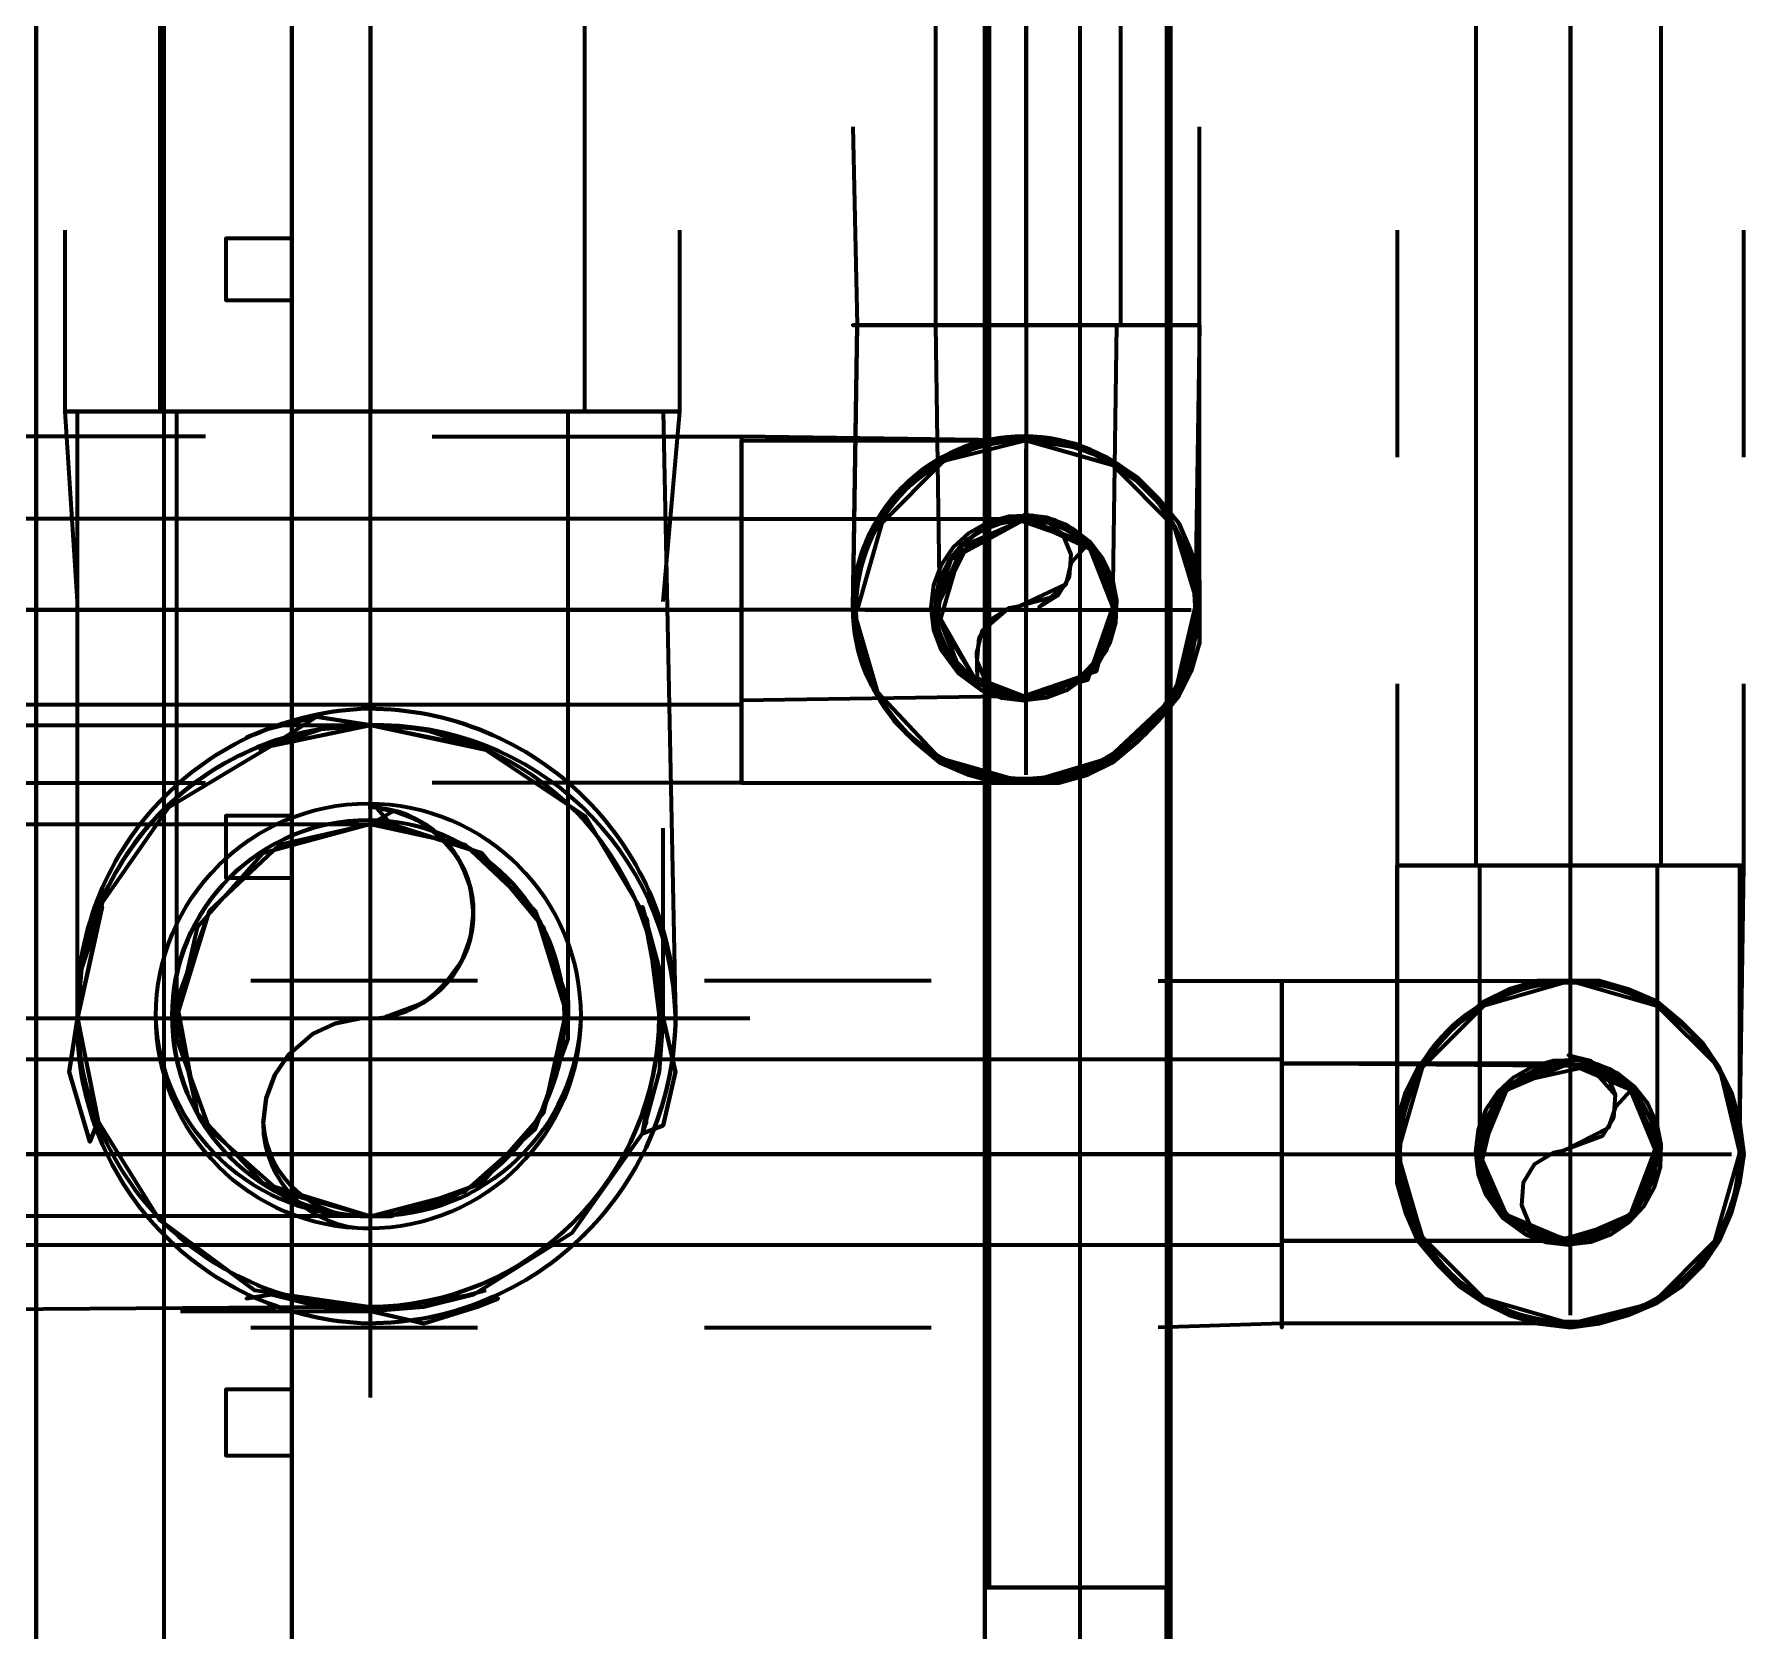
# Model space of a CAD drawing. Extents: x 0 to 1153, y 0 to 816.
# Drawn here: x 685.34 to 689.726, y 560.223 to 564.319 of the extents above; entities that cross this region are included whole.
import ezdxf

# ---------------------------------------------------------------- set-up
doc = ezdxf.new("R2010")
doc.units = 0
doc.header["$MEASUREMENT"] = 0
for name, color, linetype in [('Electrical', 7, 'Continuous'), ('Hatch', 7, 'Continuous'), ('PIPE', 7, 'Continuous')]:
    doc.layers.add(name, color=color, linetype=linetype)

msp = doc.modelspace()

# ---------------------------------------------------------------- linework, layer by layer
at = {"layer": 'Electrical', "color": 5, "linetype": 'Continuous', "lineweight": 211}
msp.add_line((685.673, 535.6225), (685.673, 567.7323), dxfattribs=at)
for points in [[(686.001, 567.7323), (686.001, 535.6225), (685.3449, 535.6225), (686.001, 535.6225), (685.3449, 535.6225), (686.001, 535.6225), (686.001, 567.7323), (685.3449, 567.7323), (686.001, 567.7323), (685.3449, 567.7323), (685.3449, 535.6225), (685.3449, 567.7323), (686.001, 567.7323), (686.001, 535.6225)], [(685.8317, 563.7953), (685.8317, 563.6366), (686.001, 563.6366), (686.001, 563.7953), (685.8317, 563.7953), (685.8317, 563.6366), (686.001, 563.6366), (686.001, 563.7953)], [(685.8317, 562.3136), (685.8317, 562.1549), (686.001, 562.1549), (686.001, 562.3136), (685.8317, 562.3136), (685.8317, 562.1549), (686.001, 562.1549), (686.001, 562.3136)], [(685.8317, 560.8426), (685.8317, 560.6732), (686.001, 560.6732), (686.001, 560.8426), (685.8317, 560.8426), (685.8317, 560.6732), (686.001, 560.6732), (686.001, 560.8426)]]:
    msp.add_lwpolyline(points, close=True, dxfattribs=at)
msp.add_lwpolyline([(685.3449, 535.6225), (685.3449, 567.7323), (685.3449, 535.6225)], dxfattribs=at)
at = {"layer": 'Hatch', "color": 5, "linetype": 'Continuous', "lineweight": 211}
for p, q in [((688.0225, 617.3893), (688.0225, 511.7148)), ((688.0225, 613.3253), (688.0225, 560.3346))]:
    msp.add_line(p, q, dxfattribs=at)
for points in [[(688.2553, 511.6724), (688.2553, 617.347), (688.2553, 617.2306), (688.2553, 616.5744), (687.7897, 616.5744), (687.7897, 616.2886), (687.779, 616.5744), (688.2553, 616.5744), (688.2553, 618.0561), (688.2553, 617.3682), (688.2553, 618.0561), (687.779, 618.0561), (687.7897, 617.3682), (688.2553, 617.347), (687.779, 617.347), (687.779, 511.6724), (687.779, 617.347), (688.2447, 617.347), (688.2553, 617.4422), (687.779, 617.4422), (687.779, 618.1619)], [(687.779, 617.4422), (688.2553, 617.4422), (688.2553, 617.347), (688.2553, 617.4422), (687.779, 617.4422), (687.779, 511.7676), (687.779, 617.4422), (688.2447, 617.4422)], [(688.2553, 617.4422), (688.2447, 511.7676), (688.2553, 617.4422)], [(688.2447, 617.347), (688.2447, 511.6724)], [(687.7897, 613.3253), (687.7897, 560.3346), (687.779, 613.3253)], [(687.779, 613.3253), (687.779, 560.3346), (688.2553, 560.3346), (687.7897, 560.3346), (688.2553, 560.3346), (688.2553, 559.3715), (688.2553, 560.3346), (687.779, 560.3346), (687.779, 613.3253)], [(688.2553, 613.3253), (688.2553, 560.3346), (688.2553, 613.3253), (688.2553, 560.3346), (688.2553, 613.3253)]]:
    msp.add_lwpolyline(points, dxfattribs=at)
for points in [[(687.779, 559.3715), (687.779, 560.3346), (687.779, 559.3715), (687.8531, 558.3978), (687.8531, 557.4241), (688.16, 557.4241), (687.8531, 557.4241), (688.1813, 557.4241), (687.8531, 557.4241), (687.8531, 558.3978), (687.779, 559.3715), (687.779, 560.3346), (688.2447, 560.3346), (687.779, 560.3346), (688.2553, 560.3346), (687.779, 560.3346), (687.779, 559.3715), (687.8531, 558.3978)], [(688.2553, 559.3715), (688.1813, 558.3978), (688.16, 557.4241), (688.1813, 558.3978), (688.2447, 559.3715), (688.2447, 560.3346), (688.2447, 559.3715), (688.16, 558.3978)]]:
    msp.add_lwpolyline(points, close=True, dxfattribs=at)
at = {"layer": 'PIPE', "color": 171, "linetype": 'Continuous', "lineweight": 211}
for p, q in [((688.8374, 563.8165), (688.8374, 563.2344)), ((689.7265, 563.2344), (689.7265, 563.8165)), ((686.4773, 561.8903), (685.8953, 561.8903)), ((687.6415, 561.8903), (687.0594, 561.8903)), ((685.8953, 561.0013), (686.4773, 561.0013)), ((687.0594, 561.0013), (687.6415, 561.0013))]:
    msp.add_line(p, q, dxfattribs=at)
at = {"layer": 'PIPE', "color": 142, "linetype": 'Continuous', "lineweight": 211}
msp.add_line((687.6521, 563.5731), (688.1283, 563.5731), dxfattribs=at)
at = {"layer": 'PIPE', "color": 152, "linetype": 'Continuous', "lineweight": 211}
for p, q in [((685.7788, 563.2873), (685.1967, 563.2873)), ((685.1967, 562.3983), (685.7788, 562.3983))]:
    msp.add_line(p, q, dxfattribs=at)
at = {"layer": 'PIPE', "color": 162, "linetype": 'Continuous', "lineweight": 211}
for p, q in [((687.8849, 562.4195), (687.8849, 563.2556)), ((687.4721, 562.8428), (688.3082, 562.8428))]:
    msp.add_line(p, q, dxfattribs=at)
at = {"layer": 'PIPE', "color": 230, "linetype": 'Continuous', "lineweight": 211}
for p, q in [((686.2022, 560.8214), (686.2022, 562.7581)), ((685.239, 561.7951), (687.1758, 561.7951))]:
    msp.add_line(p, q, dxfattribs=at)
at = {"layer": 'PIPE', "color": 161, "linetype": 'Continuous', "lineweight": 211}
for p, q in [((689.0385, 562.1866), (689.5147, 562.1866)), ((688.5411, 561.213), (688.5411, 561.6892))]:
    msp.add_line(p, q, dxfattribs=at)
at = {"layer": 'PIPE', "color": 3, "linetype": 'Continuous', "lineweight": 211}
msp.add_line((686.7101, 561.8374), (686.7101, 561.7951), dxfattribs=at)
at = {"layer": 'PIPE', "color": 181, "linetype": 'Continuous', "lineweight": 211}
for p, q in [((689.2819, 561.0331), (689.2819, 561.8691)), ((688.8585, 561.4458), (689.6946, 561.4458))]:
    msp.add_line(p, q, dxfattribs=at)
at = {"layer": 'PIPE', "color": 200, "linetype": 'Continuous', "lineweight": 211}
for points in [[(686.7525, 563.3508), (685.6624, 563.3508), (686.7525, 563.3508), (686.7525, 627.7186), (685.6624, 627.7186), (685.6624, 563.3508)], [(684.6464, 561.7951), (686.2022, 561.7951), (686.2022, 563.3508)]]:
    msp.add_lwpolyline(points, dxfattribs=at)
at = {"layer": 'PIPE', "color": 230, "linetype": 'Continuous', "lineweight": 211}
msp.add_lwpolyline([(686.2022, 563.3508), (686.2022, 627.7186), (686.2022, 563.3508)], dxfattribs=at)
at = {"layer": 'PIPE', "color": 142, "linetype": 'Continuous', "lineweight": 211}
for points in [[(687.6521, 626.8614), (688.1283, 626.8614), (687.6521, 626.8614), (687.6521, 563.5731), (688.1283, 563.5731), (688.1283, 626.8614)], [(687.8849, 563.5731), (687.8849, 562.8428), (687.1546, 562.8428)], [(687.1546, 563.0756), (687.1546, 562.5994), (687.1546, 563.0756), (680.3284, 563.0756), (680.3284, 562.5994), (687.1546, 562.5994)]]:
    msp.add_lwpolyline(points, dxfattribs=at)
at = {"layer": 'PIPE', "color": 162, "linetype": 'Continuous', "lineweight": 211}
for points in [[(687.8849, 626.8614), (687.8849, 563.5731), (687.8849, 626.8614)], [(687.1546, 562.8428), (680.3284, 562.8428), (687.1546, 562.8428)]]:
    msp.add_lwpolyline(points, dxfattribs=at)
at = {"layer": 'PIPE', "color": 161, "linetype": 'Continuous', "lineweight": 211}
for points in [[(689.0385, 625.4115), (689.5147, 625.4115), (689.0385, 625.4115), (689.0385, 562.1866), (689.5147, 562.1866), (689.5147, 625.4115)], [(688.5411, 561.4458), (689.2819, 561.4458), (689.2819, 562.1866)], [(680.3284, 561.213), (680.3284, 561.6892), (680.3284, 561.213), (688.5411, 561.213), (688.5411, 561.6892), (680.3284, 561.6892)]]:
    msp.add_lwpolyline(points, dxfattribs=at)
at = {"layer": 'PIPE', "color": 181, "linetype": 'Continuous', "lineweight": 211}
for points in [[(689.2819, 625.4115), (689.2819, 562.1866), (689.2819, 625.4115)], [(680.3284, 561.4458), (688.5411, 561.4458), (680.3284, 561.4458)]]:
    msp.add_lwpolyline(points, dxfattribs=at)
at = {"layer": 'PIPE', "color": 152, "linetype": 'Continuous', "lineweight": 211}
msp.add_lwpolyline([(687.4404, 564.0811), (687.451, 563.5731), (687.4404, 562.8428), (687.451, 562.7581), (687.4721, 562.6841), (687.5039, 562.6206), (687.5462, 562.5571), (687.5991, 562.5041), (687.6626, 562.4512), (687.7367, 562.4195), (687.8108, 562.3983), (687.8849, 562.3982, -0.980335), (687.8849, 563.2873), (687.9695, 563.2767), (688.0436, 563.2556), (688.1071, 563.2238), (688.1706, 563.1815), (688.2235, 563.1286), (688.2765, 563.0651), (688.3082, 562.991), (688.3294, 562.9169), (688.3294, 562.8428), (688.3294, 563.5731), (688.3294, 564.0811)], format="xyb", dxfattribs=at)
at = {"layer": 'PIPE', "color": 220, "linetype": 'Continuous', "lineweight": 211}
for points in [[(685.4508, 562.864), (685.419, 563.3508), (685.419, 563.8165)], [(686.9536, 562.864), (686.996, 563.3508), (686.996, 563.8165)], [(685.7154, 562.5465), (686.2022, 562.5465), (686.4668, 562.4936), (686.3397, 562.5359), (686.2022, 562.5465), (686.0646, 562.5676), (685.9376, 562.5359), (685.8846, 562.5148), (685.9376, 562.5359), (686.0646, 562.5676), (686.2022, 562.5465), (686.3397, 562.5359), (686.4668, 562.4936), (686.3397, 562.5359), (686.2022, 562.5465), (686.0646, 562.5676), (685.9481, 562.4936), (686.2022, 562.5465), (686.3397, 562.5359), (686.4668, 562.4936)], [(685.9164, 562.483), (686.0751, 562.5359), (686.2022, 562.5465)], [(685.5142, 562.0808), (685.4613, 561.9221), (685.4508, 561.7951), (685.5036, 561.5305), (685.4825, 561.4776), (685.5036, 561.5305), (685.4613, 561.6575), (685.4508, 561.7951), (685.4613, 561.9221), (685.5142, 562.0808), (685.4613, 561.9221), (685.4508, 561.7951), (685.4295, 561.6575), (685.4825, 561.4776), (685.4295, 561.6575), (685.4508, 561.7951), (685.4613, 561.9221), (685.5142, 562.0808), (685.4508, 561.7951), (685.4508, 562.2819)], [(686.9006, 562.0808), (686.943, 561.9221), (686.9536, 561.7951), (686.9006, 562.0808), (686.943, 561.9221), (686.9536, 561.7951), (686.943, 561.6575), (686.9006, 561.4988), (686.9536, 561.5199), (686.9853, 561.6575), (686.9536, 561.7951), (686.943, 561.9221), (686.9006, 562.0808), (686.9006, 562.0808), (686.943, 561.9221), (686.9536, 561.7951), (686.9853, 561.6575), (686.9536, 561.5199), (686.9006, 561.4988), (686.9536, 561.7951), (686.9536, 562.2819)], [(685.5142, 561.4988), (685.4613, 561.6575), (685.4508, 561.7951)], [(686.9536, 561.7951), (686.943, 561.6575), (686.9006, 561.4988), (686.9112, 561.5305)], [(685.7154, 561.0436), (686.2022, 561.0436), (685.9481, 561.086), (686.0751, 561.0543), (686.2022, 561.0436), (686.3397, 561.0119), (686.4773, 561.0543), (686.5302, 561.0754), (686.4773, 561.0543), (686.3397, 561.0119), (686.2022, 561.0436), (686.0751, 561.0543), (685.9481, 561.086), (685.8846, 561.0754), (685.9481, 561.086), (686.0751, 561.0543), (686.2022, 561.0436), (686.3397, 561.0543), (686.4668, 561.086), (686.2022, 561.0436), (686.0751, 561.0543), (685.9481, 561.086)], [(686.4985, 561.0966), (686.3397, 561.0543), (686.2022, 561.0436)]]:
    msp.add_lwpolyline(points, dxfattribs=at)
at = {"layer": 'PIPE', "color": 3, "linetype": 'Continuous', "lineweight": 211}
for points in [[(687.8797, 562.6206), (687.7598, 562.6547), (687.7069, 562.7), (687.67, 562.7595), (687.6551, 562.8112), (687.6551, 562.885), (687.67, 562.9367), (687.696, 562.9825), (687.7315, 563.0209), (687.7751, 563.0502), (687.825, 563.069), (687.8849, 563.0756), (687.9515, 563.064), (687.9995, 563.0416), (688.0405, 563.009), (688.073, 562.968), (688.0955, 562.92), (688.1071, 562.8481), (688.1177, 563.5731), (687.6521, 563.5731), (687.6626, 562.864), (687.6551, 562.8112), (687.67, 562.7595), (687.7069, 562.7), (687.7598, 562.6547), (687.8797, 562.6206), (688.0436, 562.6629), (688.1071, 562.8481), (688.0648, 562.991), (687.8797, 563.0756), (687.9515, 563.064), (687.8849, 563.0756), (687.7367, 563.0121), (687.6521, 562.8481), (687.7155, 562.6841), (687.8797, 562.6206), (687.7598, 562.6547), (687.7069, 562.7), (687.67, 562.7595), (687.6551, 562.8112), (687.6551, 562.885), (687.67, 562.9367), (687.696, 562.9825), (687.7315, 563.0209), (687.7751, 563.0502), (687.825, 563.069), (687.8849, 563.0756), (687.9515, 563.064), (687.9995, 563.0416), (688.0405, 563.009), (688.073, 562.968), (688.0955, 562.92), (688.1071, 562.8481), (688.1177, 563.5731), (687.6521, 563.5731), (688.1177, 563.5731), (687.6521, 563.5731), (687.6626, 562.864), (687.6551, 562.8112), (687.67, 562.7595), (687.7069, 562.7), (687.7598, 562.6547), (687.8797, 562.6206), (688.0436, 562.6629), (688.1071, 562.8481), (688.0648, 562.991), (687.8849, 563.0756), (687.7367, 563.0121), (687.6521, 562.8428), (687.7155, 562.6841), (687.8797, 562.6206), (687.7598, 562.6547), (687.696, 562.7137), (687.67, 562.7595), (687.6551, 562.8112), (687.6529, 562.8668), (687.6637, 562.92), (687.6862, 562.968), (687.7187, 563.009), (687.7598, 563.0416), (687.8077, 563.064), (687.861, 563.0749), (688.0436, 563.0121), (688.1071, 562.8481), (688.0648, 562.6841), (687.8797, 562.6206), (687.1546, 562.61), (687.1546, 563.0756), (687.8849, 563.0756), (687.7155, 562.991), (687.6521, 562.8428), (687.7598, 562.6547), (687.8797, 562.6206), (687.7598, 562.6547), (687.696, 562.7137), (687.67, 562.7595), (687.6551, 562.8112), (687.6529, 562.8668), (687.6637, 562.92), (687.6862, 562.968), (687.7187, 563.009), (687.7598, 563.0416), (687.8077, 563.064), (687.861, 563.0749), (688.0436, 563.0121), (688.1071, 562.8481), (688.0648, 562.6841), (687.8797, 562.6206), (687.1546, 562.61), (687.1546, 563.0756), (687.1546, 562.61), (687.1546, 563.0756), (687.8849, 563.0756), (687.7155, 562.991), (687.6626, 562.8111), (687.6529, 562.8668), (687.6626, 562.8111), (687.7598, 562.6547), (687.8797, 562.6206), (687.7598, 562.6547), (687.7069, 562.7), (687.67, 562.7595), (687.6551, 562.8112), (687.6551, 562.885), (687.67, 562.9367), (687.696, 562.9825), (687.7315, 563.0209), (687.7751, 563.0502), (687.825, 563.069), (687.8849, 563.0756), (687.9515, 563.064), (687.9995, 563.0416), (688.0405, 563.009), (688.073, 562.968), (688.0955, 562.92), (688.1071, 562.8481), (688.1177, 563.5731), (687.6521, 563.5731), (687.6626, 562.864), (687.6551, 562.8112), (687.67, 562.7595), (687.7069, 562.7), (687.7598, 562.6547), (687.8797, 562.6206), (688.0436, 562.6629), (688.1071, 562.8481), (688.0648, 562.991), (687.8797, 563.0756), (687.9515, 563.064), (687.8849, 563.0756), (687.7367, 563.0121), (687.6521, 562.8481), (687.7155, 562.6841), (687.8797, 562.6206), (687.7598, 562.6547), (687.7069, 562.7), (687.67, 562.7595), (687.6551, 562.8112), (687.6551, 562.885), (687.67, 562.9367), (687.696, 562.9825), (687.7315, 563.0209), (687.7751, 563.0502), (687.825, 563.069), (687.8849, 563.0756), (687.9515, 563.064), (687.9995, 563.0416), (688.0405, 563.009), (688.073, 562.968), (688.0955, 562.92), (688.1071, 562.8481), (688.1177, 563.5731), (687.6521, 563.5731), (687.6626, 562.864), (687.6551, 562.8112), (687.67, 562.7595), (687.7069, 562.7), (687.7598, 562.6547), (687.8797, 562.6206), (688.0436, 562.6629), (688.1071, 562.8481), (688.0648, 562.991), (687.8849, 563.0756), (687.7367, 563.0121), (687.6521, 562.8428), (687.7155, 562.6841), (687.8797, 562.6206), (687.7598, 562.6547), (687.696, 562.7137), (687.67, 562.7595), (687.6551, 562.8112), (687.6529, 562.8668), (687.6637, 562.92), (687.696, 562.9825), (687.7315, 563.0209), (687.7751, 563.0503), (687.825, 563.069), (687.8849, 563.0756), (688.0436, 563.0121), (688.1071, 562.8481), (688.0648, 562.6841), (687.8797, 562.6206), (687.1546, 562.61), (687.1546, 563.0756), (687.8849, 563.0756), (687.6862, 562.968), (687.6587, 562.9028), (687.6521, 562.8428), (687.7598, 562.6547), (687.8797, 562.6206), (687.8077, 562.6322), (687.7598, 562.6547), (687.7069, 562.7), (687.6775, 562.7435), (687.6587, 562.7934), (687.6521, 562.8481), (687.696, 562.9825), (687.6637, 562.92), (687.696, 562.9825), (687.7315, 563.0209), (687.7911, 563.0578), (687.8427, 563.0727), (687.7598, 563.0416), (687.696, 562.9825), (687.6637, 562.92), (687.6529, 562.8668), (687.6587, 562.7934), (687.6862, 562.7283), (687.7598, 562.6547), (687.8077, 562.6322), (687.8797, 562.6206), (687.1546, 562.61), (687.1546, 563.0756), (687.8849, 563.0756), (687.7911, 563.0578), (687.7315, 563.0209), (687.6862, 562.968), (687.6587, 562.9028), (687.6521, 562.8428), (687.7155, 562.991), (687.8849, 563.0756), (688.0436, 563.0121), (688.1071, 562.8481), (688.0648, 562.6841), (687.8797, 562.6206), (687.7598, 562.6547), (687.6415, 562.8481), (687.6484, 562.9053), (687.668, 562.9575), (687.6988, 563.0031), (687.739, 563.0403), (687.7869, 563.0675), (687.841, 563.0831), (687.8992, 563.0855), (687.9549, 563.0741), (688.0051, 563.0506), (688.048, 563.0165), (687.9891, 563.0597), (687.9369, 563.0793), (687.8797, 563.0863), (687.9355, 563.0727), (687.9778, 563.0364), (687.9997, 562.9843), (687.9951, 562.9261), (687.9657, 562.8785), (687.9181, 562.849), (687.9877, 562.9086), (688.0013, 562.9645), (688.048, 563.0165), (688.082, 562.9735), (688.1056, 562.9234), (688.1071, 562.8481), (688.0911, 562.7387), (688.048, 562.6797), (687.9891, 562.6366), (687.8797, 562.6206), (687.7598, 562.6547), (687.7112, 562.6797), (687.668, 562.7387), (687.6484, 562.7909), (687.6415, 562.8481), (687.6484, 562.7909), (687.668, 562.7387), (687.7112, 562.6797), (687.7598, 562.6547), (687.8797, 562.6206), (687.7598, 562.6547), (687.7595, 562.712), (687.7641, 562.7702), (687.7936, 562.8178), (687.8412, 562.8472), (687.7715, 562.7876), (687.7579, 562.7317), (687.7598, 562.6547), (687.8797, 562.6206), (687.8797, 562.6206), (687.8797, 562.6206), (687.9891, 562.6366), (688.048, 562.6797), (688.0911, 562.7387), (688.1071, 562.8481), (688.1071, 562.8481, -0.414114), (687.8797, 562.6206, 0.414114), (688.1071, 562.8481, 0.414255), (687.8797, 563.0749, -0.414255), (688.1071, 562.8481, -0.414114), (687.8797, 562.6206, 0.414114), (688.1071, 562.8481, -0.414114), (687.8797, 562.6206, 0.414114), (688.1071, 562.8481, 0.414255), (687.8797, 563.0749, -0.414255), (688.1071, 562.8481, -0.414114), (687.8797, 562.6206, 0.414114), (688.1071, 562.8481)], [(688.3294, 563.5731), (688.3187, 562.8481, -0.414145), (687.8797, 562.4088, -0.414177), (687.4403, 562.8481, -0.414212), (687.8797, 563.2869, -0.41418), (688.3187, 562.8481, -0.414145), (687.8797, 562.4088, -0.414177), (687.4403, 562.8481, -0.414212), (687.8797, 563.2869, -0.41418), (688.3187, 562.8481, -0.414145), (687.8797, 562.4091, 0.414145), (688.3187, 562.8481, 0.41418), (687.8797, 563.2877, 0.414212), (687.4403, 562.8481, 0.414177), (687.8797, 562.4088, -0.414177), (687.4403, 562.8481), (687.451, 563.5731)], [(685.927, 561.5252), (685.9348, 561.59), (685.9571, 561.6492), (685.9919, 561.7008), (686.0547, 561.7546), (686.1116, 561.7813), (686.1748, 561.7942), (686.1116, 561.7813), (686.0547, 561.7546), (685.9919, 561.7008), (685.9571, 561.6492), (685.9348, 561.59), (685.927, 561.5252, 0.414176), (686.2022, 561.2871, -0.414192), (685.6517, 561.8003, -0.414205), (686.1969, 562.3455, -0.414211), (686.742, 561.8003, -0.414198), (686.2022, 561.2871, 0.414169), (686.7, 561.8003, 0.4142), (686.1969, 562.3028, 0.414192), (685.6942, 561.8003, 0.414162), (686.2022, 561.2871, 0.414169), (686.7, 561.8003, 0.4142), (686.1969, 562.3028, 0.414192), (685.6942, 561.8003, 0.414162), (686.2022, 561.2871, -0.414223), (685.6936, 561.8003, -0.414254), (686.1969, 562.3034, -0.4142), (686.6993, 561.8003, -0.414169), (686.2022, 561.2871, -0.414223), (685.6936, 561.8003, -0.414254), (686.1969, 562.3034, -0.4142), (686.6993, 561.8003, -0.414169), (686.2022, 561.2871, 0.414169), (686.7, 561.8003, 0.4142), (686.1969, 562.3028, 0.414192), (685.6942, 561.8003, 0.414162), (686.2022, 561.2871, 0.414169), (686.7, 561.8003, 0.4142), (686.1969, 562.3028, 0.414192), (685.6942, 561.8003, 0.414162), (686.2022, 561.2871, -0.414223), (685.6936, 561.8003, -0.414254), (686.1969, 562.3034, -0.4142), (686.6993, 561.8003, -0.414169), (686.2022, 561.2871, -0.414223), (685.6936, 561.8003, -0.414254), (686.1969, 562.3034, -0.4142), (686.6993, 561.8003, -0.414169), (686.2022, 561.2871), (686.4455, 561.3506), (686.6255, 561.5093), (686.7101, 561.7421), (686.7101, 561.7951), (686.7101, 563.3508), (685.7047, 563.3508), (685.7047, 561.7951), (685.7894, 562.0703), (685.9693, 562.2396), (686.2022, 562.2925), (686.2618, 562.327), (686.3209, 562.3047), (686.3725, 562.2699), (686.4263, 562.2071), (686.453, 562.1502), (686.4659, 562.0871), (686.4633, 562.0212), (686.4456, 561.9599), (686.4147, 561.9056), (686.3563, 561.8471), (686.3019, 561.8163), (686.2407, 561.7986), (686.339, 561.8355), (686.3877, 561.8741), (686.4367, 561.9409), (686.4589, 562.0001), (686.4668, 562.0649), (686.4589, 562.1298), (686.4367, 562.189), (686.4018, 562.2406), (686.339, 562.2944), (686.2822, 562.3211), (686.219, 562.334), (686.255, 562.2925), (686.4879, 562.2184), (686.6466, 562.0279), (686.7101, 561.7951), (686.7101, 563.3508), (685.7047, 563.3508), (685.7047, 561.7951), (685.7577, 561.5517), (685.927, 561.3718), (686.2022, 561.2871), (686.4455, 561.3506), (686.6255, 561.5093), (686.7101, 561.7421), (686.7101, 561.7951), (686.6466, 562.0279), (686.4879, 562.2184), (686.255, 562.2925), (686.2022, 562.2925), (685.9693, 562.2396), (685.7894, 562.0703), (685.7047, 561.8374), (685.7577, 561.5517), (685.927, 561.3718), (686.2022, 561.2871), (684.6464, 561.2871)], [(686.9536, 563.3508), (686.9851, 561.8003, -0.414219), (686.1969, 561.012, -0.414237), (685.4506, 561.8003, -0.414246), (686.1969, 562.5889, -0.414228), (686.9851, 561.8003, 0.414228), (686.1969, 562.5889, 0.414246), (685.4506, 561.8003, 0.414237), (686.1969, 561.0121, 0.414219), (686.9851, 561.8003, 0.41421), (686.1969, 562.5465, 0.414229), (685.4506, 561.8003), (685.4508, 563.3508)], [(687.1546, 562.3983), (687.8849, 562.3983), (688.0966, 562.4618), (688.2659, 562.6206), (688.3185, 562.8481, 0.41418), (687.8797, 563.2877, 0.414212), (687.44, 562.8481), (687.5039, 562.6311), (687.6626, 562.4618), (687.8849, 562.3983)], [(684.6464, 562.5465), (686.2022, 562.5465), (686.4985, 562.483), (686.7525, 562.3136), (686.9112, 562.0491), (686.9432, 561.8003, -0.414201), (686.1969, 561.0543), (685.9058, 561.0966), (685.6624, 561.2765), (685.5036, 561.5305), (685.4509, 561.8003, 0.414219), (686.1969, 561.0543, 0.414201), (686.943, 561.8003, 0.41421), (686.2022, 562.5465, 0.414229), (685.4509, 561.8003, 0.414219), (686.1969, 561.0543), (684.6464, 561.0436)], [(689.7158, 562.1866), (689.7154, 561.4511, -0.414251), (689.2766, 561.0122, -0.414181), (688.8371, 561.4511, -0.414145), (689.2766, 561.8909, -0.414216), (689.7154, 561.4511, 0.414216), (689.2766, 561.8907, 0.414145), (688.8371, 561.4511, 0.414181), (689.2766, 561.0123, 0.414251), (689.7154, 561.4511, 0.414216), (689.2766, 561.8909, 0.414145), (688.8371, 561.4511), (688.8374, 562.1866)], [(688.5411, 561.8903), (689.2819, 561.8903), (689.5042, 561.8268), (689.6629, 561.6681), (689.7154, 561.4511, -0.414251), (689.2766, 561.0122), (689.0596, 561.0754), (688.9009, 561.2342), (688.8376, 561.4511, 0.414181), (689.2766, 561.0122, 0.414251), (689.7164, 561.4511, 0.414216), (689.2819, 561.8903, 0.414145), (688.8376, 561.4511, 0.414181), (689.2766, 561.0122), (688.5411, 561.0119)]]:
    msp.add_lwpolyline(points, format="xyb", dxfattribs=at)
at = {"layer": 'PIPE', "color": 152, "linetype": 'Continuous', "lineweight": 211}
for points in [[(688.3294, 563.5731), (687.8849, 563.5731), (687.451, 563.5731), (688.3294, 563.5731), (687.4404, 563.5731)], [(687.451, 562.9169), (687.4721, 562.991), (687.5039, 563.0651), (687.5462, 563.1286), (687.5991, 563.1815), (687.6626, 563.2238), (687.7367, 563.2556), (687.8108, 563.2767), (687.8849, 563.2767), (687.1546, 563.2873), (687.1546, 562.3983), (687.8849, 562.3983), (688.0966, 562.4618), (688.2659, 562.6206), (688.3294, 562.8428), (688.3294, 562.7581), (688.3082, 562.6841), (688.2765, 562.6206), (688.2235, 562.5571), (688.1706, 562.5041), (688.1071, 562.4512), (688.0436, 562.4195), (687.9695, 562.3983), (687.8849, 562.3983), (687.6626, 562.4618), (687.5039, 562.6311), (687.4404, 562.8428), (687.451, 562.7581), (687.4721, 562.6841), (687.5039, 562.6206), (687.5462, 562.5571), (687.5991, 562.5041), (687.6626, 562.4512), (687.7367, 562.4195), (687.8108, 562.3983), (687.9695, 562.3983), (688.0436, 562.4195), (688.1071, 562.4512), (688.1706, 562.5041), (688.2235, 562.5571), (688.2765, 562.6206), (688.3082, 562.6841), (688.3294, 562.7581), (688.3294, 562.8428), (688.3294, 562.9169), (688.3082, 562.991), (688.2765, 563.0651), (688.2235, 563.1286), (688.1706, 563.1815), (688.1071, 563.2238), (688.0436, 563.2556), (687.9695, 563.2767), (687.8849, 563.2873), (687.8108, 563.2767), (687.7367, 563.2556), (687.6626, 563.2238), (687.5991, 563.1815), (687.5462, 563.1286), (687.5039, 563.0651), (687.4721, 562.991), (687.451, 562.9169), (687.4404, 562.8428)], [(687.1546, 563.2767), (687.1546, 562.3983), (687.1546, 562.8428)]]:
    msp.add_lwpolyline(points, close=True, dxfattribs=at)
at = {"layer": 'PIPE', "color": 3, "linetype": 'Continuous', "lineweight": 211}
for points in [[(687.6521, 563.5731), (688.1177, 563.5731), (687.6521, 563.5731)], [(684.6464, 562.2925), (686.2022, 562.2925), (686.4455, 562.2396), (686.6255, 562.0703), (686.7101, 561.8374), (686.6466, 561.5517), (686.4879, 561.3718), (686.255, 561.2871), (686.2022, 561.2871), (686.4455, 561.3506), (686.6255, 561.5093), (686.7101, 561.7421), (686.7101, 561.7951), (686.7101, 563.3508), (685.7047, 563.3508), (686.7101, 563.3508), (685.7047, 563.3508), (685.7047, 561.7951), (685.7894, 562.0703), (685.9693, 562.2396), (686.2022, 562.2925), (686.255, 562.2925), (686.4879, 562.2184), (686.6466, 562.0279), (686.7101, 561.7951), (686.7101, 563.3508), (685.7047, 563.3508), (685.7047, 561.7951), (685.7577, 561.5517), (685.927, 561.3718), (686.2022, 561.2871), (686.4455, 561.3506), (686.6255, 561.5093), (686.7101, 561.7421), (686.7101, 561.7951), (686.6466, 562.0279), (686.4879, 562.2184), (686.255, 562.2925), (686.2022, 562.2925), (685.9693, 562.2396), (685.7894, 562.0703), (685.7047, 561.8374), (685.7577, 561.5517), (685.927, 561.3718), (686.2022, 561.2871), (684.6464, 561.2871)], [(686.7101, 563.3508), (685.7047, 563.3508), (686.7101, 563.3508)], [(687.1546, 563.2767), (687.8849, 563.2767), (687.6732, 563.2238), (687.5145, 563.0651), (687.451, 562.8428)], [(688.3294, 562.8428), (688.2659, 563.0545), (688.1071, 563.2133), (687.8849, 563.2767)], [(687.1546, 563.0756), (687.1546, 562.61), (687.1546, 563.0756)], [(687.8797, 563.0756), (687.9515, 563.064), (687.9515, 563.064)], [(687.6521, 562.8481), (687.6551, 562.885), (687.6529, 562.8668)], [(686.2022, 562.5465), (685.9481, 562.4936), (685.6835, 562.3348), (685.5142, 562.0914), (685.4508, 561.7951)], [(684.6464, 562.2925), (686.2022, 562.2925), (685.927, 562.2184), (685.7577, 562.0279), (685.7047, 561.7951), (685.7047, 561.7421), (685.7894, 561.5093), (685.9693, 561.3506), (686.2022, 561.2871), (686.255, 561.2871), (686.4879, 561.3718), (686.6466, 561.5517), (686.7101, 561.7951), (686.6255, 562.0703), (686.4455, 562.2396), (686.2022, 562.2925), (685.927, 562.2184), (685.7577, 562.0279), (685.7047, 561.7951), (685.7047, 561.7421), (685.7894, 561.5093), (685.9693, 561.3506), (686.2022, 561.2871), (684.6464, 561.2871)], [(684.6464, 562.2925), (686.2022, 562.2925), (685.927, 562.2184), (685.7577, 562.0279), (685.7047, 561.7951), (685.7047, 561.7421), (685.7894, 561.5093), (685.9693, 561.3506), (686.2022, 561.2871), (686.255, 561.2871), (686.4879, 561.3718), (686.6466, 561.5517), (686.7101, 561.7951), (686.6255, 562.0703), (686.4455, 562.2396), (686.2022, 562.2925), (685.927, 562.2184), (685.7577, 562.0279), (685.7047, 561.7951), (685.7047, 561.7421), (685.7894, 561.5093), (685.9693, 561.3506), (686.2022, 561.2871), (684.6464, 561.2871)], [(684.6464, 562.2925), (686.2022, 562.2925), (686.4455, 562.2396), (686.6255, 562.0703), (686.7101, 561.8374), (686.6466, 561.5517), (686.4879, 561.3718), (686.255, 561.2871), (686.2022, 561.2871)], [(689.2766, 561.6787), (689.3313, 561.6721), (689.3812, 561.6533), (689.4247, 561.6239), (689.4603, 561.5855), (689.4863, 561.5397), (689.5012, 561.488), (689.5012, 561.4142), (689.5042, 561.4776), (689.4976, 561.3964), (689.4788, 561.3465), (689.4494, 561.303), (689.411, 561.2675), (689.3652, 561.2414), (689.3135, 561.2265), (689.2397, 561.2265), (689.303, 561.2236), (689.2397, 561.2265), (689.188, 561.2414), (689.1422, 561.2675), (689.1038, 561.303), (689.0744, 561.3465), (689.0557, 561.3964), (689.049, 561.4511), (689.0557, 561.3964), (689.0831, 561.3312), (689.1231, 561.2765), (689.049, 561.4246), (689.052, 561.488), (689.0669, 561.5397), (689.0929, 561.5855), (689.1285, 561.6239), (689.172, 561.6533), (689.2219, 561.6721), (689.2766, 561.6787), (689.43, 561.6258), (689.5042, 561.4458), (689.4512, 561.2976), (689.2819, 561.2236), (688.5411, 561.2236), (688.5411, 561.6787), (689.2766, 561.6787), (689.2219, 561.6721), (689.1567, 561.6446), (689.102, 561.6046), (689.2766, 561.6787), (689.3313, 561.6721), (689.3812, 561.6533), (689.4247, 561.6239), (689.4603, 561.5855), (689.4863, 561.5397), (689.5012, 561.488), (689.5035, 561.4325), (689.4926, 561.3792), (689.4603, 561.3167), (689.4247, 561.2783), (689.3812, 561.249), (689.3313, 561.2302), (689.2766, 561.2236), (689.1422, 561.2675), (689.2047, 561.2352), (689.1422, 561.2675), (689.1038, 561.303), (689.0669, 561.3625), (689.052, 561.4142), (689.0929, 561.5855), (689.0606, 561.523), (689.0929, 561.5855), (689.1285, 561.6239), (689.188, 561.6608), (689.2766, 561.6787), (689.2219, 561.6721), (689.1567, 561.6446), (689.0929, 561.5855), (689.0606, 561.523), (689.0498, 561.4698), (689.0557, 561.3964), (689.0831, 561.3312), (689.1422, 561.2675), (689.2047, 561.2352), (689.2579, 561.2243), (689.3313, 561.2302), (689.3965, 561.2576), (689.4603, 561.3167), (689.4926, 561.3792), (689.5042, 561.4458), (689.43, 561.6258), (689.2766, 561.6787), (689.188, 561.6608), (689.1285, 561.6239), (689.0831, 561.571), (689.0557, 561.5058), (689.049, 561.4458), (689.0669, 561.3625), (689.1038, 561.303), (689.1567, 561.2576), (689.2219, 561.2302), (689.2819, 561.2236), (689.1231, 561.2765), (689.049, 561.4458), (689.102, 561.6046), (689.2766, 561.6787), (689.3313, 561.6721), (688.5411, 561.6787), (688.5411, 561.2236), (688.5411, 561.6787), (688.5411, 561.2236), (689.2766, 561.2236), (689.2219, 561.2302), (689.172, 561.249), (689.1285, 561.2783), (689.0831, 561.3313), (689.0557, 561.3965), (689.049, 561.4511), (689.0557, 561.5058), (689.0831, 561.571), (689.1285, 561.6239), (689.188, 561.6608), (689.2766, 561.6787), (689.188, 561.6608), (689.1285, 561.6239), (689.0831, 561.571), (689.0557, 561.5058), (689.049, 561.4511), (689.0557, 561.3965), (689.0831, 561.3313), (689.1285, 561.2783), (689.188, 561.2414), (689.2397, 561.2265), (689.303, 561.2236), (689.4512, 561.2976), (689.5042, 561.4511), (689.4976, 561.3965), (689.4788, 561.3466), (689.4494, 561.303), (689.411, 561.2675), (689.3652, 561.2414), (689.3135, 561.2265), (689.2501, 561.2236), (689.102, 561.2976), (689.049, 561.4458), (689.1231, 561.6258), (689.2766, 561.6787), (689.3313, 561.6721), (689.3965, 561.6446), (689.4375, 561.612), (689.4701, 561.571), (689.4926, 561.523), (689.5035, 561.4698), (689.43, 561.2765), (689.2766, 561.2236), (689.2219, 561.2302), (689.172, 561.249), (689.1285, 561.2783), (689.093, 561.3167), (689.0669, 561.3626), (689.052, 561.4142), (689.0498, 561.4698), (689.049, 562.1866), (689.5042, 562.1866), (689.5042, 561.4511), (689.4926, 561.3792), (689.4603, 561.3167), (689.4247, 561.2783), (689.3812, 561.249), (689.3313, 561.2302), (689.2501, 561.2236), (689.3313, 561.2302), (689.3965, 561.2577), (689.4603, 561.3167), (689.4926, 561.3792), (689.5042, 561.4458), (689.4512, 561.6046), (689.2766, 561.6787), (689.3313, 561.6721), (689.3812, 561.6533), (689.4247, 561.6239), (689.4603, 561.5855), (689.4863, 561.5397), (689.5012, 561.488), (689.5042, 561.4246), (689.43, 561.2765), (689.2501, 561.2236), (689.102, 561.2976), (689.049, 561.4458), (689.0606, 561.523), (689.0831, 561.571), (689.1157, 561.612), (689.1568, 561.6446), (689.2047, 561.6671), (689.2766, 561.6787), (689.1231, 561.6258), (689.049, 561.4458), (689.049, 562.1866), (689.5042, 562.1866), (689.049, 562.1866), (689.5042, 562.1866), (689.5042, 561.4458), (689.4512, 561.6046), (689.2766, 561.6787), (689.3313, 561.6721), (689.3812, 561.6533), (689.4247, 561.6239), (689.4603, 561.5855), (689.4863, 561.5397), (689.5012, 561.488), (689.5012, 561.4142), (689.5042, 561.4776), (689.4976, 561.3964), (689.4788, 561.3465), (689.4494, 561.303), (689.411, 561.2675), (689.3652, 561.2414), (689.3135, 561.2265), (689.2579, 561.2243), (689.2047, 561.2352), (689.1567, 561.2576), (689.1038, 561.303), (689.0669, 561.3625), (689.052, 561.4142), (689.0498, 561.4698), (689.0606, 561.523), (689.0831, 561.571), (689.1285, 561.6239), (689.188, 561.6608), (689.2766, 561.6787), (689.188, 561.6608), (689.1285, 561.6239), (689.0831, 561.571), (689.0557, 561.5058), (689.049, 561.4458), (689.0669, 561.3625), (689.1038, 561.303), (689.1567, 561.2576), (689.2219, 561.2302), (689.2819, 561.2236), (689.4512, 561.2976), (689.5042, 561.4776), (689.43, 561.6258), (689.2766, 561.6787), (688.5411, 561.6787), (688.5411, 561.2236), (689.2819, 561.2236), (689.1231, 561.2765), (689.049, 561.4458), (689.102, 561.6046), (689.2766, 561.6787), (689.3313, 561.6721), (689.3812, 561.6533), (689.4247, 561.6239), (689.4603, 561.5855), (689.4863, 561.5397), (689.5012, 561.488), (689.5012, 561.4142), (689.5042, 561.4776), (689.4976, 561.3964), (689.4788, 561.3465), (689.4494, 561.303), (689.411, 561.2675), (689.3652, 561.2414), (689.3135, 561.2265), (689.2579, 561.2243), (689.2047, 561.2352), (689.1567, 561.2576), (689.1038, 561.303), (689.0669, 561.3625), (689.052, 561.4142), (689.0498, 561.4698), (689.0606, 561.523), (689.0831, 561.571), (689.1285, 561.6239), (689.188, 561.6608), (689.2766, 561.6787), (689.188, 561.6608), (689.1285, 561.6239), (689.0831, 561.571), (689.0557, 561.5058), (689.049, 561.4458), (689.0669, 561.3625), (689.1038, 561.303), (689.1567, 561.2576), (689.2219, 561.2302), (689.2819, 561.2236), (689.4512, 561.2976), (689.5042, 561.4511), (689.4976, 561.3965), (689.5042, 561.4776), (689.43, 561.6258), (689.2766, 561.6787), (688.5411, 561.6787), (688.5411, 561.2236), (689.2766, 561.2236), (689.2219, 561.2302), (689.2819, 561.2236), (689.1231, 561.2765), (689.049, 561.4458), (689.102, 561.6046), (689.2766, 561.6787), (689.3313, 561.6721), (689.3812, 561.6533), (689.4247, 561.6239), (689.4603, 561.5855), (689.4863, 561.5397), (689.5012, 561.488), (689.4926, 561.3792), (689.4701, 561.3313), (689.4375, 561.2902), (689.3965, 561.2577), (689.3485, 561.2352), (689.2952, 561.2243), (689.2047, 561.2352), (689.1568, 561.2577), (689.1157, 561.2902), (689.0831, 561.3313), (689.0606, 561.3792), (689.0498, 561.4325), (689.0557, 561.5058), (689.0831, 561.571), (689.1285, 561.6239), (689.188, 561.6608), (689.2766, 561.6787), (689.188, 561.6608), (689.1285, 561.6239), (689.0831, 561.571), (689.0557, 561.5058), (689.049, 561.4458), (689.102, 561.2976), (689.2766, 561.2236), (689.2219, 561.2302), (689.2819, 561.2236), (689.43, 561.2765), (689.5042, 561.4458), (689.4512, 561.6046), (689.2766, 561.6787), (689.3313, 561.6721), (689.1231, 561.6258), (689.049, 561.4458), (689.049, 562.1866), (689.5042, 562.1866), (689.5042, 561.4511), (689.4976, 561.3965), (689.4788, 561.3466), (689.4494, 561.303), (689.411, 561.2675), (689.3652, 561.2414), (689.3135, 561.2265), (689.2047, 561.2352), (689.1568, 561.2577), (689.1157, 561.2902), (689.0831, 561.3313), (689.0606, 561.3792), (689.0498, 561.4325), (689.052, 561.488), (689.0669, 561.5397), (689.093, 561.5855), (689.1285, 561.6239), (689.172, 561.6533), (689.2219, 561.6721), (689.2766, 561.6787), (689.3313, 561.6721), (689.3965, 561.6446), (689.4375, 561.612), (689.4701, 561.571), (689.4926, 561.523), (689.5035, 561.4698), (689.43, 561.2765), (689.2501, 561.2236), (689.102, 561.2976), (689.049, 561.4458), (689.049, 562.1866), (689.5042, 562.1866), (689.5042, 561.4458), (689.4512, 561.6046), (689.2766, 561.6787), (689.1231, 561.6258), (689.0385, 561.4511), (689.0454, 561.5084), (689.065, 561.5606), (689.0958, 561.6061), (689.136, 561.6433), (689.1839, 561.6705), (689.2766, 561.6787), (689.3313, 561.6721), (689.402, 561.6536), (689.445, 561.6195), (689.386, 561.6627), (689.3313, 561.6721), (689.2766, 561.6787), (689.3313, 561.6721), (689.3967, 561.5978), (689.3921, 561.5396), (689.3626, 561.4921), (689.2666, 561.456), (689.3801, 561.514), (689.3979, 561.5681), (689.445, 561.6195), (689.479, 561.5766), (689.5026, 561.5264), (689.5139, 561.4707), (689.5116, 561.4125), (689.496, 561.3584), (689.4688, 561.3105), (689.4316, 561.2703), (689.386, 561.2396), (689.3338, 561.2199), (689.2766, 561.213), (689.2194, 561.2199), (689.1672, 561.2396), (689.1082, 561.2827), (689.065, 561.3417), (689.0454, 561.3939), (689.0385, 561.4511), (689.0454, 561.3939), (689.065, 561.3417), (689.1082, 561.2827), (689.1672, 561.2396), (689.2194, 561.2199), (689.2766, 561.213), (689.2207, 561.2266), (689.1784, 561.2628), (689.1565, 561.315), (689.1612, 561.3732), (689.1906, 561.4208), (689.2381, 561.4502), (689.2666, 561.456)], [(689.5042, 562.1866), (689.049, 562.1866), (689.5042, 562.1866)], [(689.2819, 561.8903), (689.0596, 561.8268), (688.9009, 561.6681), (688.8374, 561.4458)], [(686.2022, 561.0436), (686.4668, 561.086), (686.7207, 561.2447), (686.9006, 561.4988), (686.9536, 561.7951)], [(688.5411, 561.2236), (688.5411, 561.6787), (688.5411, 561.2236)], [(689.2819, 561.0119), (689.4935, 561.0648), (689.6523, 561.2236), (689.7158, 561.4458)]]:
    msp.add_lwpolyline(points, dxfattribs=at)
at = {"layer": 'PIPE', "color": 220, "linetype": 'Continuous', "lineweight": 211}
msp.add_lwpolyline([(685.4508, 563.3508), (686.9536, 563.3508), (685.419, 563.3508), (686.996, 563.3508)], close=True, dxfattribs=at)
at = {"layer": 'PIPE', "color": 152, "linetype": 'Continuous', "lineweight": 211}
for points in [[(686.3609, 563.2873), (687.1546, 563.2873), (687.1546, 562.3983), (686.3609, 562.3983)], [(687.8849, 563.2767), (688.1071, 563.2133), (688.2659, 563.0545), (688.3294, 562.8428), (688.3189, 562.9169), (688.2976, 562.991), (688.2659, 563.0545), (688.2235, 563.118), (688.1706, 563.1709), (688.1071, 563.2133), (688.033, 563.2556), (687.959, 563.2662), (687.8849, 563.2767), (687.6732, 563.2238), (687.5145, 563.0651), (687.451, 562.8428)], [(687.6415, 562.8481), (687.6484, 562.9053), (687.668, 562.9575), (687.6988, 563.0031), (687.739, 563.0403), (687.7869, 563.0675), (687.841, 563.0831), (687.8992, 563.0855), (687.9549, 563.0741), (688.0051, 563.0506), (688.048, 563.0165), (687.9891, 563.0597), (687.9369, 563.0793), (687.8797, 563.0863), (687.9355, 563.0727), (687.9778, 563.0364), (687.9997, 562.9843), (687.9951, 562.9261), (687.9657, 562.8785), (687.8697, 562.853), (687.9877, 562.9086), (688.0013, 562.9645), (688.048, 563.0165), (688.082, 562.9735), (688.1056, 562.9234), (688.1169, 562.8676), (688.1146, 562.8095), (688.099, 562.7554), (688.0718, 562.7075), (688.0346, 562.6673), (687.9891, 562.6366), (687.9369, 562.6169), (687.8797, 562.61), (687.8224, 562.6169), (687.7702, 562.6366), (687.7112, 562.6797), (687.668, 562.7387), (687.6484, 562.7909), (687.6415, 562.8481), (687.6484, 562.7909), (687.668, 562.7387), (687.7112, 562.6797), (687.7702, 562.6366), (687.8224, 562.6169), (687.8797, 562.61), (687.8237, 562.6236), (687.7814, 562.6598), (687.7595, 562.712), (687.7641, 562.7702), (687.7936, 562.8178), (687.8412, 562.8472), (687.8697, 562.853)], [(687.8849, 562.3983), (687.959, 562.4089), (688.033, 562.4301), (688.1071, 562.4618), (688.1706, 562.5041), (688.2235, 562.5571), (688.2659, 562.6206), (688.2976, 562.6947), (688.3189, 562.7687), (688.3294, 562.8428)]]:
    msp.add_lwpolyline(points, dxfattribs=at)
at = {"layer": 'PIPE', "color": 171, "linetype": 'Continuous', "lineweight": 211}
for points in [[(688.2235, 561.8903), (688.5411, 561.8903), (689.2819, 561.8903), (689.5042, 561.8268), (689.6629, 561.6681), (689.7265, 561.4458), (689.7158, 561.5305), (689.6946, 561.6046), (689.6629, 561.6681), (689.6205, 561.7316), (689.5676, 561.7845), (689.5042, 561.8374), (689.43, 561.8691), (689.356, 561.8903), (689.1973, 561.8903), (689.1231, 561.8691), (689.0596, 561.8374), (688.9961, 561.7845), (688.9432, 561.7316), (688.8904, 561.6681), (688.8585, 561.6046), (688.8374, 561.5305), (688.8374, 561.3718), (688.8585, 561.2976), (688.8904, 561.2236), (688.9432, 561.1601), (688.9961, 561.1072), (689.0596, 561.0648), (689.1231, 561.0331), (689.1973, 561.0119), (689.2819, 561.0013), (689.1973, 561.0119), (689.1231, 561.0331), (689.0596, 561.0648), (688.9961, 561.1072), (688.9432, 561.1601), (688.8904, 561.2236), (688.8585, 561.2976), (688.8374, 561.3718), (688.8374, 561.5305), (688.8585, 561.6046), (688.8904, 561.6681), (688.9432, 561.7316), (688.9961, 561.7845), (689.0596, 561.8374), (689.1231, 561.8691), (689.1973, 561.8903), (689.356, 561.8903), (689.43, 561.8691), (689.5042, 561.8374), (689.5676, 561.7845), (689.6205, 561.7316), (689.6629, 561.6681), (689.6946, 561.6046), (689.7158, 561.5305), (689.7265, 561.4458), (689.7158, 561.3718), (689.6946, 561.2976), (689.6629, 561.2236), (689.6205, 561.1601), (689.5676, 561.1072), (689.5042, 561.0648), (689.43, 561.0331), (689.356, 561.0119), (689.2819, 561.0013), (689.356, 561.0119), (689.43, 561.0331), (689.5042, 561.0648), (689.5676, 561.1072), (689.6205, 561.1601), (689.6629, 561.2236), (689.6946, 561.2976), (689.7158, 561.3718), (689.7158, 561.4458), (689.7265, 562.1866), (689.7265, 562.6523)], [(688.8374, 562.6523), (688.8374, 562.1866), (688.8374, 561.4458), (688.9009, 561.2342), (689.0596, 561.0754), (689.2819, 561.0119), (688.5411, 561.0119), (688.5411, 561.8903), (688.5411, 561.0119), (688.2235, 561.0013)], [(688.5411, 561.8903), (688.5411, 561.0013), (688.5411, 561.8903)], [(689.2819, 561.8903), (689.0596, 561.8268), (688.9009, 561.6681), (688.8374, 561.4458)], [(689.0385, 561.4511), (689.0454, 561.5084), (689.065, 561.5606), (689.0958, 561.6061), (689.136, 561.6433), (689.1839, 561.6705), (689.238, 561.6861), (689.2961, 561.6884), (689.3519, 561.6771), (689.402, 561.6536), (689.445, 561.6195), (689.386, 561.6627), (689.3338, 561.6823), (689.2766, 561.6998), (689.3325, 561.6862), (689.3748, 561.65), (689.3967, 561.5978), (689.3921, 561.5396), (689.3626, 561.4921), (689.2666, 561.456), (689.3801, 561.514), (689.3979, 561.5681), (689.445, 561.6195), (689.479, 561.5766), (689.5026, 561.5264), (689.5139, 561.4707), (689.5116, 561.4125), (689.496, 561.3584), (689.4688, 561.3105), (689.4316, 561.2703), (689.386, 561.2396), (689.3338, 561.2199), (689.2766, 561.213), (689.2194, 561.2199), (689.1672, 561.2396), (689.1082, 561.2827), (689.065, 561.3417), (689.0454, 561.3939), (689.0385, 561.4511), (689.0454, 561.3939), (689.065, 561.3417), (689.1082, 561.2827), (689.1672, 561.2396), (689.2194, 561.2199), (689.2766, 561.213), (689.2207, 561.2266), (689.1784, 561.2628), (689.1565, 561.315), (689.1612, 561.3732), (689.1906, 561.4208), (689.2381, 561.4502), (689.2666, 561.456)], [(689.2819, 561.0119), (689.4935, 561.0648), (689.6523, 561.2236), (689.7158, 561.4458)]]:
    msp.add_lwpolyline(points, dxfattribs=at)
at = {"layer": 'PIPE', "color": 220, "linetype": 'Continuous', "lineweight": 211}
msp.add_lwpolyline([(685.927, 561.5252), (685.9348, 561.59), (685.9571, 561.6492), (685.9919, 561.7008), (686.0547, 561.7546), (686.1116, 561.7813), (686.1748, 561.7942), (686.1116, 561.7813), (686.0547, 561.7546), (685.9919, 561.7008), (685.9571, 561.6492), (685.9348, 561.59), (685.927, 561.5252, 0.414176), (686.1969, 561.2553, -0.414192), (685.6517, 561.8003, -0.414205), (686.1969, 562.3455, -0.414211), (686.742, 561.8003, -0.414198), (686.1969, 561.2553)], format="xyb", dxfattribs=at)
at = {"layer": 'PIPE', "color": 171, "linetype": 'Continuous', "lineweight": 211}
msp.add_lwpolyline([(689.7158, 562.1866), (688.8374, 562.1866), (689.7265, 562.1866), (688.8374, 562.1866)], close=True, dxfattribs=at)
at = {"layer": 'PIPE', "color": 152, "linetype": 'Continuous', "lineweight": 211}
msp.add_circle((687.8849, 562.838), 0.4388, dxfattribs=at)
at = {"layer": 'PIPE', "color": 171, "linetype": 'Continuous', "lineweight": 211}
msp.add_circle((689.2802, 561.4511), 0.4356, dxfattribs=at)
msp.add_circle((689.2802, 561.4511), 0.4356, dxfattribs=at)
at = {"layer": 'PIPE', "color": 220, "linetype": 'Continuous', "lineweight": 211}
msp.add_arc((686.1969, 562.0649), 0.2706, 274.6998, 90.0026, dxfattribs=at)

doc.saveas('drawing.dxf')
